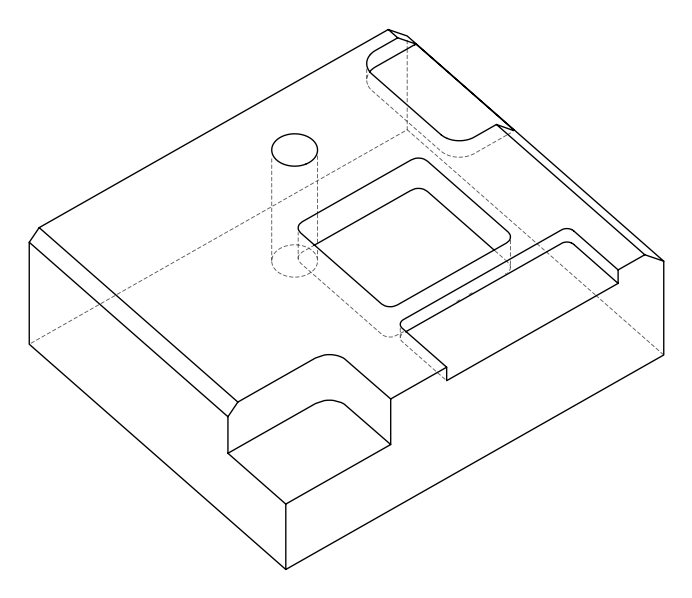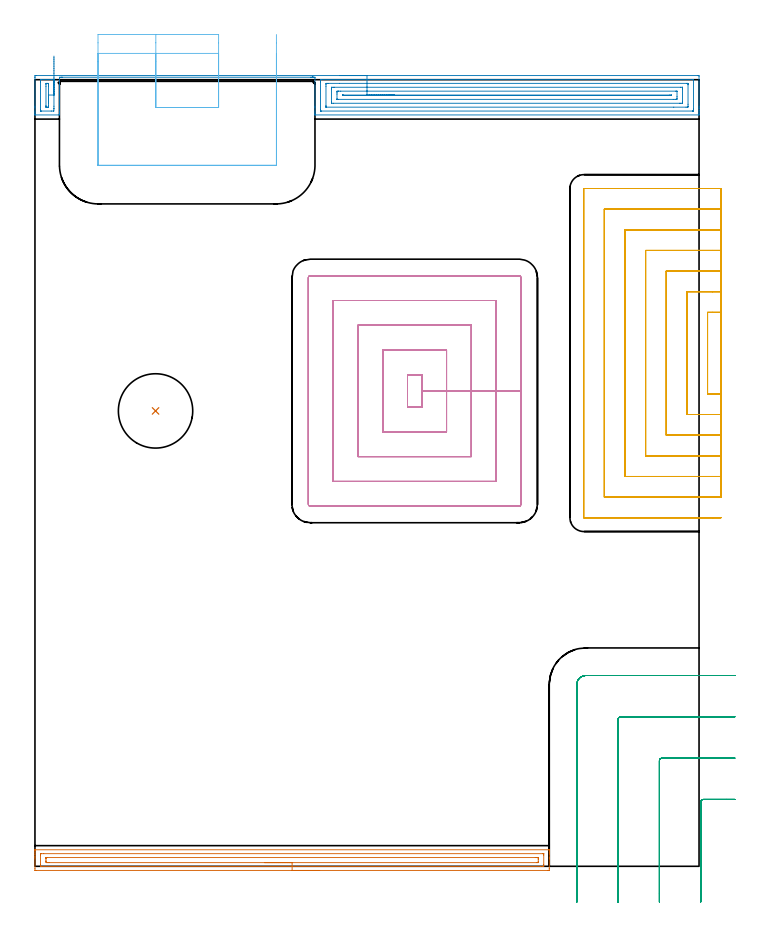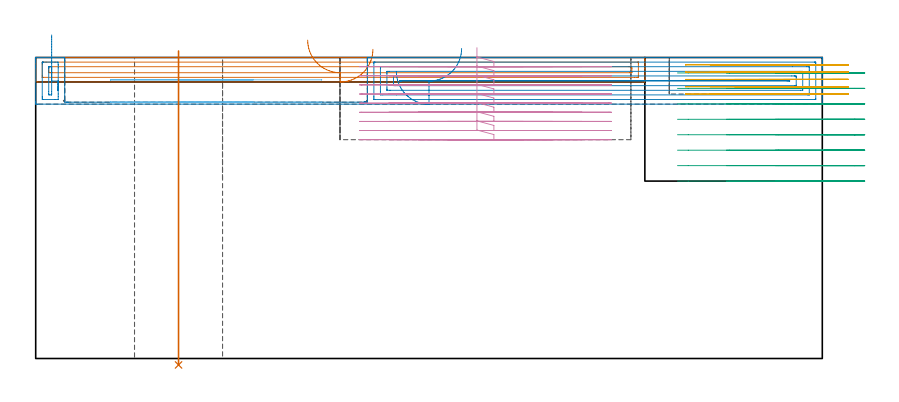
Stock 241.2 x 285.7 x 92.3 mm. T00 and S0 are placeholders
(PLAN: 7 operations, 5 tool changes, 57.3 min)
(1 AREA_MILL | FG_CHAMFER_SURFACE | UGT0205_001 | 4.69 min | 5388 mm3)
(2 AREA_MILL_1 | FG_CHAMFER_SURFACE_1 | UGT0205_001 | 8.26 min | 23545 mm3)
(3 MILL_CORNER_NOTCH_RECTANGULAR | CORNER_NOTCH_RECTANGULAR | UGT0201_094 | Follow Part, ap 5, ae 75% | 6.82 min | 161941 mm3)
(4 MILL_RECTANGULAR_POCKET | POCKET_RECTANGULAR_STRAIGHT | NXT0201_011 | Follow Part, ap 3, ae 75% | 17.49 min | 214171 mm3)
(5 MILL_SLOT | SLOT_PARTIAL_RECTANGULAR | NXT0201_013 | Follow Part, ap 2.5, ae 75% | 18.46 min | 67951 mm3)
(6 MILL_SLOT_1 | SLOT_PARTIAL_RECTANGULAR_1 | UGT0201_006 | Follow Part, ap 7, ae 75% | 1.21 min | 47831 mm3)
(7 INDEXABLE_INSERT_DRILL_THROUGH_HOLE_FROM_SOLID | STEP1HOLE | NXT0302_025 | 0.39 min | 52825 mm3)
(TOOL UGT0205_001 | Chamfer Mill 20 x 3 x 45 deg. | D20 FL50 Z2)
(TOOL UGT0201_094 | End mill 20 mm | D20 FL38 Z4)
(TOOL NXT0201_011 | ENDMILL 12mm [2P460-1200-NA 1630] | D12 FL38 Z6)
(TOOL NXT0201_013 | ENDMILL 10mm | D10 FL30 Z4)
(TOOL UGT0201_006 | End Mill 28 mm | D28 FL25 Z2)
(TOOL NXT0302_025 | Index. Insert Drill 27mm [880-D2700L32-05] | D27 PA176 FL135 Z2)
(OP 1 AREA_MILL)
G17 G21 G94 G90
T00 M6
G54
G17 G0 G90 X103.4 Y-1.5 S1061 M3
G43 Z102.3 H0
Z94.8
G94 G1 X103.362 Z93.928 F250.
X103.248 Z93.064
X103.059 Z92.212
X102.797 Z91.38
X102.463 Z90.574
X102.06 Z89.8
X101.591 Z89.064
X101.06 Z88.372
X100.471 Z87.729
X99.828 Z87.14
X99.136 Z86.609
X98.4 Z86.14
X97.626 Z85.737
X96.82 Z85.403
X95.988 Z85.141
X95.136 Z84.952
X94.271 Z84.838
X93.4 Z84.8
X0.603 Y-1.499 Z84.801
X0.007 Y-1.491 Z84.806
X0.003 Y-1.478 Z84.819
X0. Y-0.878 Z85.419
Y2.697 Z88.991
Y3.276 Z89.573
Y3.59 Z89.887
Y4.17 Z90.466
Y4.484 Z90.779
Y5.112 Z91.412
Y5.563 Z91.862
X0.002 Y5.939 Z92.231
X0.005 Y5.975 Z92.266
X0.01 Y6.005 Z92.295
X0.153 Y6. Z92.3
X186.647
X186.79 Y6.005 Z92.295
X186.793 Y5.941 Z92.232
X186.8 Y5.562 Z91.862
Y5.113 Z91.412
Y4.484 Z90.779
Y3.276 Z89.573
Y2.697 Z88.991
X186.799 Y-0.878 Z85.419
X186.796 Y-1.478 Z84.819
X186.793 Y-1.491 Z84.806
X186.197 Y-1.5 Z84.8
X93.4
Y-0.086 Z86.214
X2.286 Y-0.085 Z86.215
X2.083 Y-0.083 Z86.217
X2.026 Y-0.08 Z86.22
X2.008 Y-0.077 Z86.223
X2.006 Y-0.073 Z86.227
X2.002 Y-0.04 Z86.26
X2.001 Y0.016 Z86.316
X2. Y0.404 Z86.704
X2.001 Y3.977 Z90.277
X2.008 Y4.484 Z90.784
X2.01 Y4.574 Z90.874
X2.185 Y4.581 Z90.881
X2.287 Y4.584 Z90.884
X2.388 Y4.585 Z90.885
X3.178 Y4.586 Z90.886
X184.514 Y4.585 Z90.885
X184.717 Y4.583 Z90.883
X184.773 Y4.58 Z90.88
X184.792 Y4.577 Z90.877
X184.794 Y4.573 Z90.873
X184.798 Y4.54 Z90.84
X184.799 Y4.484 Z90.784
X184.8 Y4.096 Z90.396
X184.799 Y0.523 Z86.823
X184.792 Y0.016 Z86.316
X184.79 Y-0.074 Z86.226
X184.615 Y-0.081 Z86.219
X184.513 Y-0.084 Z86.216
X184.412 Y-0.085 Z86.215
X183.622 Y-0.086 Z86.214
X93.4
Y1.328 Z87.628
X5.064 Y1.329 Z87.629
X4.645 Y1.33 Z87.63
X4.172 Y1.333 Z87.633
X4.024 Y1.335 Z87.635
X4.009 Y1.631 Z87.931
X4.003 Y1.803 Z88.103
X4.001 Y1.975 Z88.275
X4. Y2.697 Z88.997
X4.001 Y2.868 Z89.168
X4.006 Y3.041 Z89.341
X4.01 Y3.153 Z89.453
X4.029 Y3.165 Z89.465
X4.054 Y3.167 Z89.467
X4.172 Y3.169 Z89.469
X4.591 Y3.171 Z89.471
X181.736
X182.155 Y3.17 Z89.47
X182.628 Y3.167 Z89.467
X182.776 Y3.165 Z89.465
X182.791 Y2.869 Z89.169
X182.796 Y2.697 Z88.997
X182.799 Y2.525 Z88.825
X182.8 Y1.803 Z88.103
X182.799 Y1.632 Z87.932
X182.794 Y1.459 Z87.759
X182.79 Y1.347 Z87.647
X182.771 Y1.335 Z87.635
X182.746 Y1.333 Z87.633
X182.628 Y1.331 Z87.631
X182.209 Y1.329 Z87.629
X93.4 Y1.328 Z87.628
X92.528 Z87.667
X91.663 Z87.78
X90.812 Z87.969
X89.98 Z88.232
X89.174 Z88.565
X88.4 Z88.968
X87.664 Z89.437
X86.972 Z89.968
X86.329 Z90.557
X85.739 Z91.201
X85.208 Z91.893
X84.74 Z92.628
X84.337 Z93.402
X84.003 Z94.208
X83.741 Z95.04
X83.552 Z95.892
X83.438 Z96.757
X83.4 Z97.628
G0 Z102.3
M5
M2
(OP 2 AREA_MILL_1)
G17 G21 G94 G90
T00 M6
G54
G17 G0 G90 X110.6 Y287.2 S1061 M3
G43 Z102.3 H0
Z88.
G94 G1 X110.638 Z87.129 F250.
X110.752 Z86.264
X110.941 Z85.412
X111.203 Z84.58
X111.537 Z83.774
X111.94 Z83.
X112.408 Z82.264
X112.94 Z81.572
X113.529 Z80.929
X114.172 Z80.34
X114.864 Z79.809
X115.6 Z79.34
X116.374 Z78.937
X117.18 Z78.603
X118.012 Z78.341
X118.864 Z78.152
X119.728 Z78.038
X120.6 Z78.
X240.598
X240.982 Y287.196 Z78.002
X241.19 Y287.191 Z78.006
X241.2 Y286.98 Z78.217
Y276.065 Z89.129
Y275.488 Z89.709
Y275.18 Z90.017
Y274.603 Z90.593
Y274.294 Z90.901
Y273.676 Z91.523
Y273.255 Z91.945
Y272.923 Z92.268
X241.192 Y272.903 Z92.288
X241.045 Y272.9 Z92.3
X101.864
X101.708 Y272.902 Z92.288
X101.7 Y272.924 Z92.267
Y273.274 Z91.925
Y273.642 Z91.557
Y274.294 Z90.901
Y275.506 Z89.691
Y276.065 Z89.129
Y286.389 Z78.809
Y286.6 Z78.6
X101.107 Y286.599 Z78.599
X101.084 Y286.598 Z78.598
X101.059 Y286.595 Z78.595
X101.028
X100.972 Y286.6 Z78.6
X100.945
X100.918 Y286.591 Z78.589
X100.91 Y286.59 Z78.59
X100.888 Y286.594 Z78.593
X100.864 Y286.595 Z78.594
X100.81 Y286.6 Z78.6
X100.778
X100.756 Y286.59 Z78.587
X100.687 Y286.6 Z78.6
X100.666
X100.526 Y286.598 Z78.593
X100.082 Y286.6 Z78.6
X9.895
X9.869 Y286.589 Z78.586
X9.678 Y286.59 Z78.589
X9.523 Y286.596 Z78.595
X9.477 Y286.6 Z78.6
X8.9
Y273.942 Z91.255
Y273.408 Z91.787
X8.898 Y273.204 Z91.991
X8.89 Y272.904 Z92.29
X8.631 Y272.9 Z92.3
X0.156
X0.008 Y272.903 Z92.288
X0. Y272.923 Z92.268
Y273.254 Z91.945
Y273.676 Z91.523
Y274.294 Z90.901
Y275.488 Z89.709
Y276.065 Z89.129
Y286.403 Z78.794
X0.003 Y286.691 Z78.506
X0.008 Y287.191 Z78.006
X0.095 Y287.194 Z78.003
X0.602 Y287.2 Z78.
X120.6
Y285.786 Z79.414
X238.834
X239.035 Y285.784 Z79.416
X239.135 Y285.781 Z79.419
X239.178 Y285.779 Z79.421
X239.19 Y285.755 Z79.445
X239.194 Y285.658 Z79.542
X239.199 Y285.424 Z79.776
Y275.18 Z90.02
X239.198 Y274.798 Z90.402
X239.19 Y274.414 Z90.786
X239.186 Y274.321 Z90.879
X239.14 Y274.319 Z90.881
X239.032 Y274.316 Z90.884
X238.814 Y274.314 Z90.886
X238.794
X104.095
X103.873 Y274.315 Z90.885
X103.773 Y274.317 Z90.883
X103.724 Y274.32 Z90.88
X103.71 Y274.323 Z90.877
X103.708 Y274.339 Z90.861
X103.703 Y274.444 Z90.756
X103.7 Y274.685 Z90.515
X103.701 Y284.92 Z80.28
X103.702 Y285.31 Z79.89
X103.71 Y285.703 Z79.497
X103.722 Y285.779 Z79.421
X103.768 Y285.781 Z79.419
X103.877 Y285.784 Z79.416
X104.095 Y285.786 Z79.414
X104.115
X120.6
Y284.371 Z80.829
X236.691
X237.03 Y284.369 Z80.831
X237.142 Y284.367 Z80.833
X237.179 Y284.365 Z80.835
X237.19 Y284.355 Z80.845
X237.193 Y284.316 Z80.884
X237.197 Y284.204 Z80.996
X237.2 Y284.035 Z81.165
Y283.866 Z81.334
Y276.782 Z88.418
X237.199 Y276.065 Z89.135
X237.197 Y275.899 Z89.301
X237.189 Y275.736 Z89.464
X237.03 Y275.734 Z89.466
X236.475 Y275.73 Z89.47
X232.016 Y275.728 Z89.472
X105.879 Y275.729 Z89.471
X105.766 Y275.731 Z89.469
X105.726 Y275.733 Z89.467
X105.711 Y275.734 Z89.466
X105.708 Y275.769 Z89.431
X105.703 Y275.887 Z89.313
X105.701 Y276.065 Z89.135
X105.7 Y276.243 Z88.957
Y283.327 Z81.873
X105.703 Y284.035 Z81.165
X105.706 Y284.207 Z80.993
X105.719 Y284.364 Z80.836
X105.879 Y284.366 Z80.834
X106.433 Y284.37 Z80.83
X110.643 Y284.371 Z80.829
X120.6
Y282.957 Z82.243
X234.547
X235.107 Y282.955 Z82.245
X235.17 Y282.953 Z82.247
X235.185 Y282.951 Z82.249
X235.19 Y282.939 Z82.261
X235.194 Y282.892 Z82.308
X235.198 Y282.698 Z82.502
X235.2 Y282.309 Z82.891
Y277.836 Z87.364
X235.196 Y277.416 Z87.784
X235.192 Y277.206 Z87.994
X235.19 Y277.158 Z88.042
X235.15 Y277.15 Z88.05
X235.047 Y277.147 Z88.053
X234.353 Y277.143 Z88.057
X234.159
X108.361
X107.799 Y277.148 Z88.052
X107.739 Y277.15 Z88.05
X107.71 Y277.157 Z88.043
X107.708 Y277.202 Z87.998
X107.704 Y277.401 Z87.799
X107.7 Y277.8 Z87.4
Y282.264 Z82.936
X107.704 Y282.688 Z82.512
X107.708 Y282.9 Z82.3
X107.71 Y282.947 Z82.253
X107.758 Y282.95 Z82.25
X107.86 Y282.954 Z82.246
X108.556 Y282.957 Z82.243
X108.749
X120.6
Y281.543 Z83.657
X232.735 Y281.542 Z83.658
X233.067 Y281.539 Z83.661
X233.16 Y281.536 Z83.664
X233.191 Y281.532 Z83.668
X233.193 Y281.522 Z83.678
X233.197 Y281.468 Z83.732
X233.199 Y281.378 Z83.822
X233.2 Y279.607 Z85.593
X233.199 Y278.982 Z86.218
X233.194 Y278.722 Z86.478
X233.19 Y278.572 Z86.628
X232.9 Y278.563 Z86.637
X232.733 Y278.559 Z86.641
X232.569 Y278.558 Z86.642
X231.843 Y278.557 Z86.643
X110.174
X109.842 Y278.56 Z86.64
X109.748 Y278.563 Z86.637
X109.709 Y278.566 Z86.634
X109.707 Y278.576 Z86.624
X109.703 Y278.631 Z86.569
X109.701 Y278.722 Z86.478
X109.7 Y280.493 Z84.707
X109.701 Y281.126 Z84.074
X109.706 Y281.378 Z83.822
X109.71 Y281.53 Z83.67
X110.008 Y281.538 Z83.662
X110.175 Y281.542 Z83.658
X110.34 Y281.543 Z83.657
X111.066
X120.6
Y280.129 Z85.071
X230.418 Y280.128 Z85.072
X230.784 Y280.126 Z85.074
X231.158 Y280.122 Z85.078
X231.191 Y280.117 Z85.083
X231.196 Y280.084 Z85.116
X231.192 Y279.993 Z85.207
X231.19 Y279.98 Z85.22
X231.18 Y279.978 Z85.222
X231.137 Y279.975 Z85.225
X230.943 Y279.972 Z85.228
X112.491 Y279.971 Z85.229
X112.124 Y279.974 Z85.226
X111.751 Y279.978 Z85.222
X111.709 Y279.983 Z85.217
X111.704 Y280.024 Z85.176
X111.71 Y280.114 Z85.086
X111.713 Y280.122 Z85.078
X111.728 Y280.124 Z85.076
X111.772 Y280.127 Z85.073
X111.965 Y280.129 Z85.071
X112.124
X120.6
X121.472 Z85.109
X122.336 Z85.223
X123.188 Z85.412
X124.02 Z85.674
X124.826 Z86.008
X125.6 Z86.411
X126.336 Z86.88
X127.028 Z87.411
X127.671 Z88.
X128.26 Z88.643
X128.792 Z89.335
X129.26 Z90.071
X129.663 Z90.845
X129.997 Z91.651
X130.259 Z92.483
X130.448 Z93.335
X130.562 Z94.2
X130.6 Z95.071
G0 Z102.3
X6.9 Y294.271
Z85.071
G1 Y293.628 Z84.481
Y292.936 Z83.95
Y292.2 Z83.481
Y291.427 Z83.079
Y290.621 Z82.745
Y289.789 Z82.482
Y288.937 Z82.294
Y288.072 Z82.18
Y287.2 Z82.142
Y286.329 Z82.18
Y285.464 Z82.294
Y284.612 Z82.482
Y283.78 Z82.745
Y282.974 Z83.079
Y282.2 Z83.481
Y281.465 Z83.95
Y280.773 Z84.481
Y280.129 Z85.071
Y276.065 Z89.135
X6.899 Y275.18 Z90.02
X6.898 Y275.129 Z90.071
X6.847 Y274.321 Z90.879
X6.821 Y274.32 Z90.88
X5.934 Y274.314 Z90.886
X2.366
X2.165 Y274.316 Z90.884
X2.065 Y274.319 Z90.881
X2.022 Y274.321 Z90.879
X2.01 Y274.345 Z90.855
X2.006 Y274.442 Z90.758
X2.001 Y274.676 Z90.524
X2. Y284.92 Z80.28
X2.002 Y285.302 Z79.898
X2.01 Y285.686 Z79.514
X2.014 Y285.779 Z79.421
X2.06 Y285.781 Z79.419
X2.168 Y285.784 Z79.416
X2.386 Y285.786 Z79.414
X2.406
X5.955
X6.847 Y285.782 Z79.418
X6.873 Y285.78 Z79.42
X6.89 Y285.766 Z79.434
X6.897 Y285.756 Z79.444
X6.899 Y284.92 Z80.28
X6.9 Y284.087 Z81.113
Y280.129 Z85.071
X4.9
Y276.227 Z88.973
Y276.065 Z89.135
X4.898 Y275.884 Z89.316
X4.895 Y275.794 Z89.406
X4.89 Y275.75 Z89.45
X4.886 Y275.735 Z89.465
X4.848 Y275.734 Z89.466
X4.508 Y275.73 Z89.47
X4.17 Y275.731 Z89.469
X4.058 Y275.733 Z89.467
X4.021 Y275.735 Z89.465
X4.01 Y275.745 Z89.455
X4.007 Y275.784 Z89.416
X4.003 Y275.896 Z89.304
X4.001 Y276.065 Z89.135
X4. Y276.234 Z88.966
Y283.318 Z81.882
X4.001 Y284.035 Z81.165
X4.003 Y284.201 Z80.999
X4.011 Y284.364 Z80.836
X4.17 Y284.366 Z80.834
X4.728 Y284.367 Z80.833
X4.844 Y284.365 Z80.836
X4.89 Y284.348 Z80.852
X4.897 Y284.199 Z81.001
X4.899 Y284.035 Z81.165
X4.9 Y283.311 Z81.889
Y280.129 Z85.071
Y279.54 Z85.714
Y279.009 Z86.406
Y278.54 Z87.142
Y278.137 Z87.916
Y277.804 Z88.722
Y277.541 Z89.554
Y277.352 Z90.405
Y277.238 Z91.27
Y277.2 Z92.142
Y277.238 Z93.013
Y277.352 Z93.878
Y277.541 Z94.73
Y277.804 Z95.562
Y278.137 Z96.368
Y278.54 Z97.142
Y279.009 Z97.877
Y279.54 Z98.57
Y280.129 Z99.213
G0 Z102.3
M5
M2
(OP 3 MILL_CORNER_NOTCH_RECTANGULAR)
G17 G21 G94 G90
T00 M6
G54
G17 G0 G90 X254.2 Y24.3 S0 M3
G43 Z102.3 H0
Z87.562
G94 G1 X251.2 F250.
X242.795 F500.
G3 X241.8 Y23.305 R1.
G1 Y-9.982
Y-12.982 F250.
G0 Z102.3
X254.2 Y39.3
Z87.562
G1 X251.2
X227.796 F500.
G3 X226.8 Y38.304 R1.
G1 Y-10.
Y-13. F250.
G0 Z102.3
X254.2 Y54.3
Z87.562
G1 X251.2
X212.796 F500.
G3 X211.8 Y53.304 R1.
G1 Y-10.
Y-13. F250.
G0 Z102.3
X254.2 Y69.3
Z87.562
G1 X251.2
X200.1 F500.
G3 X196.8 Y66. R3.3
G1 Y-10.
Y-13. F250.
G0 Z102.3
X254.2 Y24.3
Z82.825
G1 X251.2
X242.795 F500.
G3 X241.8 Y23.305 R1.
G1 Y-9.982
Y-12.982 F250.
G0 Z102.3
X254.2 Y39.3
Z82.825
G1 X251.2
X227.796 F500.
G3 X226.8 Y38.304 R1.
G1 Y-10.
Y-13. F250.
G0 Z102.3
X254.2 Y54.3
Z82.825
G1 X251.2
X212.796 F500.
G3 X211.8 Y53.304 R1.
G1 Y-10.
Y-13. F250.
G0 Z102.3
X254.2 Y69.3
Z82.825
G1 X251.2
X200.1 F500.
G3 X196.8 Y66. R3.3
G1 Y-10.
Y-13. F250.
G0 Z102.3
X254.2 Y24.3
Z78.087
G1 X251.2
X242.795 F500.
G3 X241.8 Y23.305 R1.
G1 Y-9.982
Y-12.982 F250.
G0 Z102.3
X254.2 Y39.3
Z78.087
G1 X251.2
X227.796 F500.
G3 X226.8 Y38.304 R1.
G1 Y-10.
Y-13. F250.
G0 Z102.3
X254.2 Y54.3
Z78.087
G1 X251.2
X212.796 F500.
G3 X211.8 Y53.304 R1.
G1 Y-10.
Y-13. F250.
G0 Z102.3
X254.2 Y69.3
Z78.087
G1 X251.2
X200.1 F500.
G3 X196.8 Y66. R3.3
G1 Y-10.
Y-13. F250.
G0 Z102.3
X254.2 Y24.3
Z73.35
G1 X251.2
X242.795 F500.
G3 X241.8 Y23.305 R1.
G1 Y-9.982
Y-12.982 F250.
G0 Z102.3
X254.2 Y39.3
Z73.35
G1 X251.2
X227.796 F500.
G3 X226.8 Y38.304 R1.
G1 Y-10.
Y-13. F250.
G0 Z102.3
X254.2 Y54.3
Z73.35
G1 X251.2
X212.796 F500.
G3 X211.8 Y53.304 R1.
G1 Y-10.
Y-13. F250.
G0 Z102.3
X254.2 Y69.3
Z73.35
G1 X251.2
X200.1 F500.
G3 X196.8 Y66. R3.3
G1 Y-10.
Y-13. F250.
G0 Z102.3
X254.2 Y24.3
Z68.612
G1 X251.2
X242.795 F500.
G3 X241.8 Y23.305 R1.
G1 Y-9.982
Y-12.982 F250.
G0 Z102.3
X254.2 Y39.3
Z68.612
G1 X251.2
X227.796 F500.
G3 X226.8 Y38.304 R1.
G1 Y-10.
Y-13. F250.
G0 Z102.3
X254.2 Y54.3
Z68.612
G1 X251.2
X212.796 F500.
G3 X211.8 Y53.304 R1.
G1 Y-10.
Y-13. F250.
G0 Z102.3
X254.2 Y69.3
Z68.612
G1 X251.2
X200.1 F500.
G3 X196.8 Y66. R3.3
G1 Y-10.
Y-13. F250.
G0 Z102.3
X254.2 Y24.3
Z63.875
G1 X251.2
X242.795 F500.
G3 X241.8 Y23.305 R1.
G1 Y-9.982
Y-12.982 F250.
G0 Z102.3
X254.2 Y39.3
Z63.875
G1 X251.2
X227.796 F500.
G3 X226.8 Y38.304 R1.
G1 Y-10.
Y-13. F250.
G0 Z102.3
X254.2 Y54.3
Z63.875
G1 X251.2
X212.796 F500.
G3 X211.8 Y53.304 R1.
G1 Y-10.
Y-13. F250.
G0 Z102.3
X254.2 Y69.3
Z63.875
G1 X251.2
X200.1 F500.
G3 X196.8 Y66. R3.3
G1 Y-10.
Y-13. F250.
G0 Z102.3
X254.2 Y24.3
Z59.137
G1 X251.2
X242.795 F500.
G3 X241.8 Y23.305 R1.
G1 Y-9.982
Y-12.982 F250.
G0 Z102.3
X254.2 Y39.3
Z59.137
G1 X251.2
X227.796 F500.
G3 X226.8 Y38.304 R1.
G1 Y-10.
Y-13. F250.
G0 Z102.3
X254.2 Y54.3
Z59.137
G1 X251.2
X212.796 F500.
G3 X211.8 Y53.304 R1.
G1 Y-10.
Y-13. F250.
G0 Z102.3
X254.2 Y69.3
Z59.137
G1 X251.2
X200.1 F500.
G3 X196.8 Y66. R3.3
G1 Y-10.
Y-13. F250.
G0 Z102.3
X254.2 Y24.3
Z54.4
G1 X251.2
X242.795 F500.
G3 X241.8 Y23.305 R1.
G1 Y-9.982
Y-12.982 F250.
G0 Z102.3
X254.2 Y39.3
Z54.4
G1 X251.2
X227.796 F500.
G3 X226.8 Y38.304 R1.
G1 Y-10.
Y-13. F250.
G0 Z102.3
X254.2 Y54.3
Z54.4
G1 X251.2
X212.796 F500.
G3 X211.8 Y53.304 R1.
G1 Y-10.
Y-13. F250.
G0 Z102.3
X254.2 Y69.3
Z54.4
G1 X251.2
X200.1 F500.
G3 X196.8 Y66. R3.3
G1 Y-10.
Y-13. F250.
G0 Z102.3
M5
M2
(OP 4 MILL_RECTANGULAR_POCKET)
G17 G21 G94 G90
T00 M6
G54
G17 G0 G90 X135.3 Y177.396 S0 M3
G43 Z102.3 H1
Z95.3
G94 G1 Y166.8 Z92.461 F250.
X140.5 Z91.067
Y172.65 Z89.5
Y178.5 F500.
X135.3
Y166.8
X140.5
Y172.65
X149.5
Y187.5
X126.3
Y157.8
X149.5
Y172.65
X158.5
Y196.5
X117.3
Y148.8
X158.5
Y172.65
X167.5
Y205.5
X108.3
Y139.8
X167.5
Y172.65
X176.5
Y213.8
G3 X175.8 Y214.5 R0.7
G1 X100.
G3 X99.3 Y213.8 R0.7
G1 Y131.5
G3 X100. Y130.8 R0.7
G1 X175.8
G3 X176.5 Y131.5 R0.7
G1 Y172.65
Y173.65
G0 X135.3 Y177.396 Z92.5
G1 Y166.8 Z89.661 F250.
X140.5 Z88.267
Y172.65 Z86.7
Y178.5 F500.
X135.3
Y166.8
X140.5
Y172.65
X149.5
Y187.5
X126.3
Y157.8
X149.5
Y172.65
X158.5
Y196.5
X117.3
Y148.8
X158.5
Y172.65
X167.5
Y205.5
X108.3
Y139.8
X167.5
Y172.65
X176.5
Y213.8
G3 X175.8 Y214.5 R0.7
G1 X100.
G3 X99.3 Y213.8 R0.7
G1 Y131.5
G3 X100. Y130.8 R0.7
G1 X175.8
G3 X176.5 Y131.5 R0.7
G1 Y172.65
Y173.65
G0 X135.3 Y177.396 Z89.7
G1 Y166.8 Z86.861 F250.
X140.5 Z85.467
Y172.65 Z83.9
Y178.5 F500.
X135.3
Y166.8
X140.5
Y172.65
X149.5
Y187.5
X126.3
Y157.8
X149.5
Y172.65
X158.5
Y196.5
X117.3
Y148.8
X158.5
Y172.65
X167.5
Y205.5
X108.3
Y139.8
X167.5
Y172.65
X176.5
Y213.8
G3 X175.8 Y214.5 R0.7
G1 X100.
G3 X99.3 Y213.8 R0.7
G1 Y131.5
G3 X100. Y130.8 R0.7
G1 X175.8
G3 X176.5 Y131.5 R0.7
G1 Y172.65
Y173.65
G0 X135.3 Y177.396 Z86.9
G1 Y166.8 Z84.061 F250.
X140.5 Z82.667
Y172.65 Z81.1
Y178.5 F500.
X135.3
Y166.8
X140.5
Y172.65
X149.5
Y187.5
X126.3
Y157.8
X149.5
Y172.65
X158.5
Y196.5
X117.3
Y148.8
X158.5
Y172.65
X167.5
Y205.5
X108.3
Y139.8
X167.5
Y172.65
X176.5
Y213.8
G3 X175.8 Y214.5 R0.7
G1 X100.
G3 X99.3 Y213.8 R0.7
G1 Y131.5
G3 X100. Y130.8 R0.7
G1 X175.8
G3 X176.5 Y131.5 R0.7
G1 Y172.65
Y173.65
G0 X135.3 Y177.396 Z84.1
G1 Y166.8 Z81.261 F250.
X140.5 Z79.867
Y172.65 Z78.3
Y178.5 F500.
X135.3
Y166.8
X140.5
Y172.65
X149.5
Y187.5
X126.3
Y157.8
X149.5
Y172.65
X158.5
Y196.5
X117.3
Y148.8
X158.5
Y172.65
X167.5
Y205.5
X108.3
Y139.8
X167.5
Y172.65
X176.5
Y213.8
G3 X175.8 Y214.5 R0.7
G1 X100.
G3 X99.3 Y213.8 R0.7
G1 Y131.5
G3 X100. Y130.8 R0.7
G1 X175.8
G3 X176.5 Y131.5 R0.7
G1 Y172.65
Y173.65
G0 X135.3 Y177.396 Z81.3
G1 Y166.8 Z78.461 F250.
X140.5 Z77.067
Y172.65 Z75.5
Y178.5 F500.
X135.3
Y166.8
X140.5
Y172.65
X149.5
Y187.5
X126.3
Y157.8
X149.5
Y172.65
X158.5
Y196.5
X117.3
Y148.8
X158.5
Y172.65
X167.5
Y205.5
X108.3
Y139.8
X167.5
Y172.65
X176.5
Y213.8
G3 X175.8 Y214.5 R0.7
G1 X100.
G3 X99.3 Y213.8 R0.7
G1 Y131.5
G3 X100. Y130.8 R0.7
G1 X175.8
G3 X176.5 Y131.5 R0.7
G1 Y172.65
Y173.65
G0 X135.3 Y177.396 Z78.5
G1 Y166.8 Z75.661 F250.
X140.5 Z74.267
Y172.65 Z72.7
Y178.5 F500.
X135.3
Y166.8
X140.5
Y172.65
X149.5
Y187.5
X126.3
Y157.8
X149.5
Y172.65
X158.5
Y196.5
X117.3
Y148.8
X158.5
Y172.65
X167.5
Y205.5
X108.3
Y139.8
X167.5
Y172.65
X176.5
Y213.8
G3 X175.8 Y214.5 R0.7
G1 X100.
G3 X99.3 Y213.8 R0.7
G1 Y131.5
G3 X100. Y130.8 R0.7
G1 X175.8
G3 X176.5 Y131.5 R0.7
G1 Y172.65
Y173.65
G0 X135.3 Y177.396 Z75.7
G1 Y166.8 Z72.861 F250.
X140.5 Z71.467
Y172.65 Z69.9
Y178.5 F500.
X135.3
Y166.8
X140.5
Y172.65
X149.5
Y187.5
X126.3
Y157.8
X149.5
Y172.65
X158.5
Y196.5
X117.3
Y148.8
X158.5
Y172.65
X167.5
Y205.5
X108.3
Y139.8
X167.5
Y172.65
X176.5
Y213.8
G3 X175.8 Y214.5 R0.7
G1 X100.
G3 X99.3 Y213.8 R0.7
G1 Y131.5
G3 X100. Y130.8 R0.7
G1 X175.8
G3 X176.5 Y131.5 R0.7
G1 Y172.65
Y173.65
G0 X135.3 Y177.396 Z72.9
G1 Y166.8 Z70.061 F250.
X140.5 Z68.668
Y172.65 Z67.1
Y178.5 F500.
X135.3
Y166.8
X140.5
Y172.65
X149.5
Y187.5
X126.3
Y157.8
X149.5
Y172.65
X158.5
Y196.5
X117.3
Y148.8
X158.5
Y172.65
X167.5
Y205.5
X108.3
Y139.8
X167.5
Y172.65
X176.5
Y213.8
G3 X175.8 Y214.5 R0.7
G1 X100.
G3 X99.3 Y213.8 R0.7
G1 Y131.5
G3 X100. Y130.8 R0.7
G1 X175.8
G3 X176.5 Y131.5 R0.7
G1 Y172.65
Y173.65
G0 Z102.3
M5
M2
(OP 5 MILL_SLOT)
G17 G21 G94 G90
T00 M6
G54
G17 G0 G90 X249.2 Y201.2 S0 M3
G43 Z102.3 H0
Z90.06
G94 G1 X246.2 F250.
X244.3 F500.
Y171.6
X246.2
X249.2 F250.
Y208.7
X246.2
X236.8 F500.
Y164.1
X246.2
X249.2 F250.
Y216.2
X246.2
X229.3 F500.
Y156.6
X246.2
X249.2 F250.
Y223.7
X246.2
X221.8 F500.
Y149.1
X246.2
X249.2 F250.
Y231.2
X246.2
X214.3 F500.
Y141.6
X246.2
X249.2 F250.
Y238.7
X246.2
X206.8 F500.
Y134.1
X246.2
X249.2 F250.
Y246.2
X246.2
X199.4 F500.
X199.345 Y246.195
X199.305 Y246.155
X199.3 Y246.1
Y126.7
X199.305 Y126.645
X199.345 Y126.605
X199.4 Y126.6
X246.2
X249.2 F250.
G0 Y201.2 Z87.82
G1 X246.2
X244.3 F500.
Y171.6
X246.2
X249.2 F250.
Y208.7
X246.2
X236.8 F500.
Y164.1
X246.2
X249.2 F250.
Y216.2
X246.2
X229.3 F500.
Y156.6
X246.2
X249.2 F250.
Y223.7
X246.2
X221.8 F500.
Y149.1
X246.2
X249.2 F250.
Y231.2
X246.2
X214.3 F500.
Y141.6
X246.2
X249.2 F250.
Y238.7
X246.2
X206.8 F500.
Y134.1
X246.2
X249.2 F250.
Y246.2
X246.2
X199.4 F500.
X199.345 Y246.195
X199.305 Y246.155
X199.3 Y246.1
Y126.7
X199.305 Y126.645
X199.345 Y126.605
X199.4 Y126.6
X246.2
X249.2 F250.
G0 Y201.2 Z85.58
G1 X246.2
X244.3 F500.
Y171.6
X246.2
X249.2 F250.
Y208.7
X246.2
X236.8 F500.
Y164.1
X246.2
X249.2 F250.
Y216.2
X246.2
X229.3 F500.
Y156.6
X246.2
X249.2 F250.
Y223.7
X246.2
X221.8 F500.
Y149.1
X246.2
X249.2 F250.
Y231.2
X246.2
X214.3 F500.
Y141.6
X246.2
X249.2 F250.
Y238.7
X246.2
X206.8 F500.
Y134.1
X246.2
X249.2 F250.
Y246.2
X246.2
X199.4 F500.
X199.345 Y246.195
X199.305 Y246.155
X199.3 Y246.1
Y126.7
X199.305 Y126.645
X199.345 Y126.605
X199.4 Y126.6
X246.2
X249.2 F250.
G0 Y201.2 Z83.34
G1 X246.2
X244.3 F500.
Y171.6
X246.2
X249.2 F250.
Y208.7
X246.2
X236.8 F500.
Y164.1
X246.2
X249.2 F250.
Y216.2
X246.2
X229.3 F500.
Y156.6
X246.2
X249.2 F250.
Y223.7
X246.2
X221.8 F500.
Y149.1
X246.2
X249.2 F250.
Y231.2
X246.2
X214.3 F500.
Y141.6
X246.2
X249.2 F250.
Y238.7
X246.2
X206.8 F500.
Y134.1
X246.2
X249.2 F250.
Y246.2
X246.2
X199.4 F500.
X199.345 Y246.195
X199.305 Y246.155
X199.3 Y246.1
Y126.7
X199.305 Y126.645
X199.345 Y126.605
X199.4 Y126.6
X246.2
X249.2 F250.
G0 Y201.2 Z81.1
G1 X246.2
X244.3 F500.
Y171.6
X246.2
X249.2 F250.
Y208.7
X246.2
X236.8 F500.
Y164.1
X246.2
X249.2 F250.
Y216.2
X246.2
X229.3 F500.
Y156.6
X246.2
X249.2 F250.
Y223.7
X246.2
X221.8 F500.
Y149.1
X246.2
X249.2 F250.
Y231.2
X246.2
X214.3 F500.
Y141.6
X246.2
X249.2 F250.
Y238.7
X246.2
X206.8 F500.
Y134.1
X246.2
X249.2 F250.
Y246.2
X246.2
X199.4 F500.
X199.345 Y246.195
X199.305 Y246.155
X199.3 Y246.1
Y126.7
X199.305 Y126.645
X199.345 Y126.605
X199.4 Y126.6
X246.2
X249.2 F250.
G0 Z102.3
M5
M2
(OP 6 MILL_SLOT_1)
G17 G21 G94 G90
T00 M6
G54
G17 G0 G90 X43.9 Y295.25 S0 M3
G43 Z102.3 H0
Z85.45
G94 G1 Y292.25 F250.
Y275.6 F500.
X66.7
Y292.25
Y295.25 F250.
X22.9 F500.
Y292.25 F250.
Y254.7 F500.
X22.905 Y254.645
X22.945 Y254.605
X23. Y254.6
X87.6
X87.655 Y254.605
X87.695 Y254.645
X87.7 Y254.7
Y292.25
Y295.25 F250.
G0 Z102.3
X43.9 Y302.099
Z78.6
G1 Y299.099
Y275.6 F500.
X66.7
Y299.099
Y302.099 F250.
X22.9
Y299.099
Y254.7 F500.
X22.905 Y254.645
X22.945 Y254.605
X23. Y254.6
X87.6
X87.655 Y254.605
X87.695 Y254.645
X87.7 Y254.7
Y299.099
Y302.099 F250.
G0 Z102.3
M5
M2
(OP 7 INDEXABLE_INSERT_DRILL_THROUGH_HOLE_FROM_SOLID)
G17 G21 G94 G90
T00 M6
G54
G17 G0 G90 X43.8 Y165.4 S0 M3
G43 Z102.3 H1
G94 G81 G98 Z-1.971 F250. R94.3
G80
M5
M2
